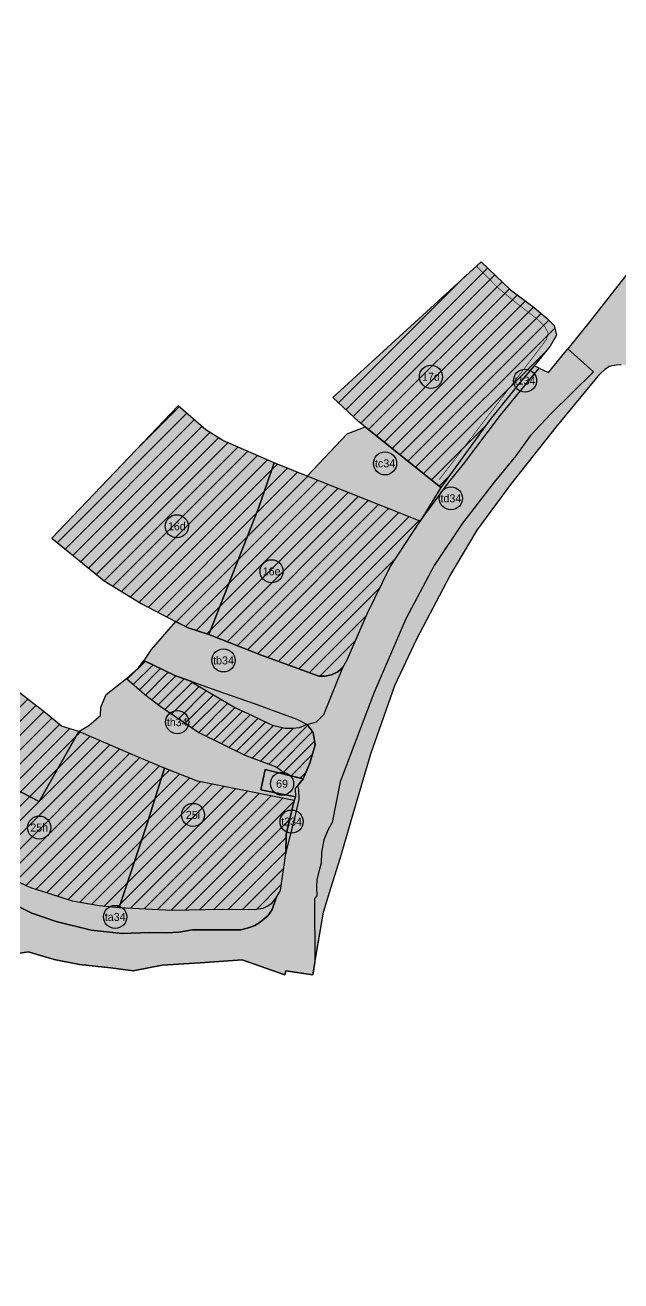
# Model space of a CAD drawing. Extents: x 219488 to 220345, y 626898 to 627466.
# Drawn here: x 219767.3 to 219953.4, y 626897.7 to 627290 of the extents above; entities that cross this region are included whole.
import ezdxf
from ezdxf.enums import TextEntityAlignment as Align

# ---------------------------------------------------------------- set-up
doc = ezdxf.new("R2010")
doc.units = 0
doc.header["$MEASUREMENT"] = 0
doc.layers.get('0').update_dxf_attribs({"linetype": 'CONTINUOUS'})
for name, color, linetype in [('1802', 7, 'CONTINUOUS'), ('1803', 7, 'CONTINUOUS'), ('1803A', 7, 'CONTINUOUS'), ('18COMPILE', 5, 'CONTINUOUS'), ('18NOTE_24', 6, 'CONTINUOUS'), ('18NOTE_33', 7, 'CONTINUOUS'), ('YEUD33', 7, 'CONTINUOUS'), ('YEUD7121', 7, 'CONTINUOUS'), ('YEUD7350', 7, 'CONTINUOUS'), ('YEUD7613', 7, 'CONTINUOUS'), ('YEUD7616', 7, 'CONTINUOUS'), ('YEUD7730', 7, 'CONTINUOUS')]:
    doc.layers.add(name, color=color, linetype=linetype)
doc.styles.add('HEBTEXT', font='HEBTXT.shx')

# ---------------------------------------------------------------- blocks, each defined once
blk = doc.blocks.new('1803')
blk.add_circle((0, 0), 3.61)

msp = doc.modelspace()

# ---------------------------------------------------------------- hatches: boundary and pattern name
at = {"layer": 'YEUD33'}
h = msp.add_hatch(dxfattribs=at)
h.set_pattern_fill('LINE', color=1, scale=20, angle=45, style=0)
h.paths.add_polyline_path([(219818.71, 627085.18), (219814.08, 627086.84), (219804.34, 627091.56), (219802.75, 627089.22), (219799, 627085.84), (219804.56, 627080.99), (219809.46, 627077.2), (219821.59, 627069.01), (219835.93, 627061.99), (219845.72, 627058.26), (219847.14, 627057.22), (219848.57, 627055.91), (219854.19, 627054.56), (219856.24, 627059.46), (219857.88, 627065.18), (219857.26, 627069.06), (219855.42, 627071.52), (219852.91, 627070.53), (219850.95, 627070.29), (219848.51, 627070.29), (219844.6, 627071.24), (219840.12, 627073.35), (219832.46, 627076.91), (219820.11, 627084.19)])
at = {"layer": 'YEUD7121'}
for points in [[(219873.47, 627164.54), (219871.52, 627166.1), (219863.42, 627173.7), (219909.77, 627216.1), (219918.9, 627207.35), (219925.92, 627202.08), (219930.33, 627198.38), (219932.58, 627196.12), (219933.27, 627193.15), (219931.35, 627189.68), (219926.27, 627183.59), (219922.48, 627179.05), (219912.52, 627166.83), (219897.17, 627145.55)], [(219814.3, 627103.74), (219818.2, 627101.72), (219824.65, 627099.68), (219840.17, 627139.1), (219845.12, 627153.28), (219829.08, 627160.2), (219823.73, 627163.55), (219815.08, 627171.08), (219775.6, 627129.68), (219792.02, 627116.38), (219803.55, 627109.3)], [(219890.67, 627135), (219855.44, 627149.13), (219845.12, 627153.28), (219840.17, 627139.1), (219824.65, 627099.68), (219840.85, 627093.25), (219859.02, 627086.6), (219861.02, 627086.6), (219863.02, 627087.05), (219865.02, 627087.93), (219866.58, 627089.28), (219867.9, 627091.7), (219874.12, 627106.1), (219881.3, 627120.75)], [(219751.7, 627030.03), (219763.88, 627051.53), (219771.73, 627047.43), (219784.08, 627069.3), (219778.65, 627070.97), (219773.77, 627075.08), (219759.77, 627085.9), (219744.35, 627066.75), (219736.83, 627072.38), (219723.27, 627055.47), (219729.1, 627049.8), (219733.58, 627046.62), (219739.58, 627041.22), (219747.77, 627032.62)], [(219796.69, 627014.36), (219805.64, 627041.19), (219810.88, 627057.84), (219801.63, 627061.7), (219784.08, 627069.3), (219771.73, 627047.43), (219763.88, 627051.53), (219751.7, 627030.03), (219757.58, 627026.58), (219762.34, 627023.69), (219768.96, 627020.59), (219774.96, 627018.73), (219782, 627016.46), (219790.48, 627015.01)], [(219848.74, 627031.21), (219848.83, 627037.13), (219851.35, 627047.79), (219821.15, 627053.78), (219810.88, 627057.84), (219805.64, 627041.19), (219796.69, 627014.36), (219813.28, 627013.55), (219828.9, 627013.87), (219838.82, 627013.71), (219841.63, 627014.11), (219843.17, 627014.83), (219844.46, 627015.8), (219845.75, 627017.33), (219847.05, 627019.67)]]:
    msp.add_hatch(color=131, dxfattribs=at).paths.add_polyline_path(points)
h = msp.add_hatch(dxfattribs=at)
h.set_pattern_fill('LINE', color=250, scale=25, angle=45, style=0)
h.paths.add_polyline_path([(219873.47, 627164.54), (219871.52, 627166.1), (219863.42, 627173.7), (219909.77, 627216.1), (219918.9, 627207.35), (219925.92, 627202.08), (219930.33, 627198.38), (219932.58, 627196.12), (219933.27, 627193.15), (219931.35, 627189.68), (219926.27, 627183.59), (219922.48, 627179.05), (219912.52, 627166.83), (219897.17, 627145.55)])
h = msp.add_hatch(dxfattribs=at)
h.set_pattern_fill('LINE', color=250, scale=25, angle=45, style=0)
h.paths.add_polyline_path([(219814.3, 627103.74), (219818.2, 627101.72), (219824.65, 627099.68), (219840.17, 627139.1), (219845.12, 627153.28), (219829.08, 627160.2), (219823.73, 627163.55), (219815.08, 627171.08), (219775.6, 627129.68), (219792.02, 627116.38), (219803.55, 627109.3)])
h = msp.add_hatch(dxfattribs=at)
h.set_pattern_fill('LINE', color=250, scale=25, angle=45, style=0)
h.paths.add_polyline_path([(219890.67, 627135), (219855.44, 627149.13), (219845.12, 627153.28), (219840.17, 627139.1), (219824.65, 627099.68), (219840.85, 627093.25), (219859.02, 627086.6), (219861.02, 627086.6), (219863.02, 627087.05), (219865.02, 627087.93), (219866.58, 627089.28), (219867.9, 627091.7), (219874.12, 627106.1), (219881.3, 627120.75)])
h = msp.add_hatch(dxfattribs=at)
h.set_pattern_fill('LINE', color=250, scale=25, angle=45, style=0)
h.paths.add_polyline_path([(219751.7, 627030.03), (219763.88, 627051.53), (219771.73, 627047.43), (219784.08, 627069.3), (219778.65, 627070.97), (219773.77, 627075.08), (219759.77, 627085.9), (219744.35, 627066.75), (219736.83, 627072.38), (219723.27, 627055.47), (219729.1, 627049.8), (219733.58, 627046.62), (219739.58, 627041.22), (219747.77, 627032.62)])
h = msp.add_hatch(dxfattribs=at)
h.set_pattern_fill('LINE', color=250, scale=25, angle=45, style=0)
h.paths.add_polyline_path([(219796.69, 627014.36), (219805.64, 627041.19), (219810.88, 627057.84), (219801.63, 627061.7), (219784.08, 627069.3), (219771.73, 627047.43), (219763.88, 627051.53), (219751.7, 627030.03), (219757.58, 627026.58), (219762.34, 627023.69), (219768.96, 627020.59), (219774.96, 627018.73), (219782, 627016.46), (219790.48, 627015.01)])
h = msp.add_hatch(dxfattribs=at)
h.set_pattern_fill('LINE', color=250, scale=25, angle=45, style=0)
h.paths.add_polyline_path([(219848.74, 627031.21), (219848.83, 627037.13), (219851.35, 627047.79), (219821.15, 627053.78), (219810.88, 627057.84), (219805.64, 627041.19), (219796.69, 627014.36), (219813.28, 627013.55), (219828.9, 627013.87), (219838.82, 627013.71), (219841.63, 627014.11), (219843.17, 627014.83), (219844.46, 627015.8), (219845.75, 627017.33), (219847.05, 627019.67)])
at = {"layer": 'YEUD7350'}
msp.add_hatch(color=181, dxfattribs=at).paths.add_polyline_path([(219852.44, 627052.47), (219851.67, 627051.55), (219851.76, 627048.91), (219840.89, 627051.08), (219842.32, 627057.42), (219854.19, 627054.56)])
at = {"layer": 'YEUD7613'}
msp.add_hatch(color=40, dxfattribs=at).paths.add_polyline_path([(219691.92, 627059.39), (219679.99, 627071.06), (219670.35, 627083.92), (219669.09, 627085.83), (219667.05, 627087.69), (219665.84, 627088.15), (219664.75, 627088.28), (219661.8, 627092.42), (219651.27, 627107.25), (219646.96, 627122.82), (219644.32, 627125.65), (219642.43, 627130.17), (219636.39, 627143.2), (219631.86, 627155.07), (219629.22, 627161.29), (219627.33, 627164.68), (219623.93, 627169.77), (219618.38, 627177.17), (219614.45, 627192.66), (219611.4, 627204.98), (219620.51, 627205.09), (219621.74, 627201.13), (219623.19, 627197.03), (219625.44, 627191.23), (219627.21, 627186.14), (219629.07, 627180.6), (219630.84, 627176.95), (219632.69, 627174.7), (219636.63, 627170.28), (219638.33, 627168.5), (219642.43, 627159.24), (219647.74, 627145.24), (219654.35, 627130.69), (219658.99, 627121.29), (219663.64, 627112.22), (219669.62, 627102.92), (219678.03, 627091.09), (219685.44, 627080.79), (219692.08, 627073.48), (219699.16, 627065.75), (219709.89, 627054.79), (219718.18, 627047.62), (219731.28, 627036.26), (219738.05, 627031.16), (219747.25, 627024.5), (219753.14, 627021.24), (219761.42, 627016.55), (219769.4, 627012.56), (219776.96, 627009.93), (219787.94, 627007.29), (219797.62, 627006.23), (219806.16, 627006.52), (219811.53, 627006.42), (219815.36, 627006.62), (219819.58, 627007.38), (219825.14, 627007.38), (219830.26, 627007.37), (219834.67, 627007.37), (219837.35, 627008.14), (219839.08, 627008.71), (219840.73, 627009.8), (219843.22, 627011.9), (219844.47, 627013.72), (219845.75, 627017.33), (219847.05, 627019.67), (219848.74, 627031.21), (219851.44, 627041.82), (219852.93, 627048.14), (219852.75, 627051.24), (219852.44, 627052.47), (219854.19, 627054.56), (219856.24, 627059.46), (219857.88, 627065.18), (219857.26, 627069.06), (219855.42, 627071.52), (219858.34, 627072.4), (219860.57, 627074.63), (219866.58, 627089.28), (219867.9, 627091.7), (219874.12, 627106.1), (219881.3, 627120.75), (219890.67, 627135), (219899.81, 627147.31), (219904.19, 627152.83), (219915.82, 627168.17), (219927.91, 627182.83), (219930.81, 627181.47), (219936.79, 627188.83), (219944.83, 627181.65), (219931.54, 627168.6), (219925.02, 627161.69), (219920.63, 627155.44), (219913.84, 627147.2), (219903.96, 627134.37), (219895.04, 627121.16), (219886.25, 627104.51), (219876.25, 627081.33), (219865.72, 627053.61), (219863.19, 627040.9), (219861.98, 627038.72), (219860.57, 627035.53), (219859.92, 627031.5), (219859.82, 627028.22), (219859.26, 627026.35), (219858.42, 627023.07), (219858.32, 627020.73), (219858.46, 627017.97), (219857.73, 627017.12), (219857.81, 626997.3), (219857.13, 626993.37), (219848.78, 626994.61), (219848.43, 626993.37), (219835.11, 626997.98), (219821.97, 626997.1), (219810.07, 626996.39), (219801.01, 626994.61), (219794.09, 626995.5), (219784.32, 626996.56), (219776.33, 626998.16), (219772.06, 626999.4), (219768.33, 627000.47), (219765.67, 627000.11), (219763.72, 626998.16), (219760.65, 626993.53), (219757.46, 626989.45), (219753.2, 626985.55), (219748.05, 626980.76), (219740.74, 626975.42), (219730.07, 626966.68), (219710.7, 626949.98), (219701.45, 626939.31), (219695.05, 626930.62), (219692.91, 626927.73), (219691.85, 626925.61), (219691.67, 626922.77), (219687.05, 626915.85), (219681, 626907.82), (219676.21, 626897.71), (219667.21, 626902.11), (219669.93, 626908.43), (219673.13, 626914.37), (219678.62, 626923.27), (219685.56, 626933.48), (219688.89, 626939.2), (219689.5, 626941.25), (219689.68, 626942.97), (219689.73, 626944.19), (219689.45, 626945.41), (219688.84, 626946.96), (219688.29, 626947.96), (219685.73, 626950.4), (219679.56, 626954.43), (219672.34, 626959.95), (219665.92, 626964.4), (219655.24, 626972.96), (219644.19, 626982.64), (219630.83, 626995.65), (219638.14, 627003.65), (219658.03, 626984.72), (219675.43, 626969.88), (219687.77, 626960.87), (219694.39, 626956.33), (219697.01, 626955.56), (219699.62, 626955.56), (219702.09, 626955.87), (219704.09, 626956.64), (219706.01, 626957.94), (219710.79, 626962.02), (219719.49, 626969.01), (219729.89, 626977.03), (219741.07, 626984.36), (219752.41, 626990.69), (219756.26, 626992.54), (219757.87, 626993.54), (219759.11, 626994.61), (219759.8, 626996.23), (219760.03, 626998), (219759.42, 627002.71), (219758.5, 627004.94), (219755.03, 627008.16), (219746.2, 627013.69), (219730.95, 627023.96), (219720.6, 627033.38), (219705.34, 627047.04)])
at = {"layer": 'YEUD7616'}
for points in [[(219936.79, 627188.83), (219944.83, 627181.65), (219931.54, 627168.6), (219925.02, 627161.69), (219920.63, 627155.44), (219913.84, 627147.2), (219903.96, 627134.37), (219895.04, 627121.16), (219886.25, 627104.51), (219876.25, 627081.33), (219865.72, 627053.61), (219863.19, 627040.9), (219861.98, 627038.72), (219860.57, 627035.53), (219859.92, 627031.5), (219859.82, 627028.22), (219859.26, 627026.35), (219858.42, 627023.07), (219858.32, 627020.73), (219858.46, 627017.97), (219857.73, 627017.12), (219857.81, 626997.3), (219860.51, 627012.91), (219862.83, 627020.41), (219865.85, 627029.98), (219869.93, 627044.35), (219875.27, 627062.32), (219882.76, 627083.67), (219889.7, 627098.26), (219900.02, 627117.82), (219908.55, 627132.2), (219919.03, 627146.53), (219933.15, 627164.45), (219946.86, 627180.94), (219948.61, 627182.59), (219949.74, 627183.46), (219951.93, 627183.9), (219953.5, 627183.99), (219954.81, 627183.72), (219956.22, 627183.19), (219960.15, 627181.01), (219973.94, 627172.99), (219987.59, 627165.37), (220007.84, 627153.95), (220037.51, 627137.04), (220048.87, 627156.43), (220044.24, 627156.43), (220043.19, 627156.87), (220041.2, 627157.84), (220031.54, 627162.92), (220021, 627169.06), (220004.8, 627178.42), (219985.46, 627188.98), (219971.93, 627196.87), (219969.65, 627198.8), (219968.59, 627200.2), (219968.07, 627201.96), (219967.89, 627203.71), (219968.07, 627205.16), (219970.35, 627208.31), (219974.04, 627212.35), (219987.04, 627227.08), (219998.29, 627239.6), (220011.66, 627253.86), (220017.1, 627254.57), (220021.85, 627255.44), (220025.18, 627257.55), (220027.99, 627260), (220030.28, 627262.81), (220032.04, 627266.32), (220033.01, 627269.59), (220032.87, 627273.86), (220032.32, 627277.72), (220031.07, 627280.62), (220029.69, 627283.1), (220026.79, 627286), (220024.44, 627287.65), (220021.4, 627289.31), (220015.88, 627290), (220011.73, 627290), (220008.14, 627289.17), (220004.69, 627287.24), (220001.93, 627285.45), (219998.94, 627282.55), (219991.06, 627259.97), (219979.51, 627246.21), (219977.73, 627244.09), (219975.37, 627239.34), (219958.84, 627216.72), (219943.29, 627196.84)], [(219639.5, 627171.03), (219644.85, 627156.88), (219648.1, 627148.28), (219652.3, 627140.15), (219655.52, 627134.85), (219661.55, 627124.7), (219666.8, 627116.08), (219672.45, 627108.93), (219683.38, 627094.97), (219694.67, 627082.2), (219701.83, 627075.4), (219723.27, 627055.47), (219729.1, 627049.8), (219733.58, 627046.62), (219739.58, 627041.22), (219747.77, 627032.62), (219751.7, 627030.03), (219757.58, 627026.58), (219762.34, 627023.69), (219768.96, 627020.59), (219774.96, 627018.73), (219782, 627016.46), (219790.48, 627015.01), (219796.69, 627014.36), (219813.28, 627013.55), (219828.9, 627013.87), (219838.82, 627013.71), (219841.63, 627014.11), (219843.17, 627014.83), (219844.46, 627015.8), (219845.75, 627017.33), (219844.47, 627013.72), (219843.22, 627011.9), (219840.73, 627009.8), (219839.08, 627008.71), (219837.35, 627008.14), (219834.67, 627007.37), (219830.26, 627007.37), (219825.14, 627007.38), (219819.58, 627007.38), (219815.36, 627006.62), (219811.53, 627006.42), (219806.16, 627006.52), (219797.62, 627006.23), (219787.94, 627007.29), (219776.96, 627009.93), (219769.4, 627012.56), (219761.42, 627016.55), (219753.14, 627021.24), (219747.25, 627024.5), (219738.05, 627031.16), (219731.28, 627036.26), (219718.18, 627047.62), (219709.89, 627054.79), (219699.16, 627065.75), (219692.08, 627073.48), (219685.44, 627080.79), (219678.03, 627091.09), (219669.62, 627102.92), (219663.64, 627112.22), (219658.99, 627121.29), (219654.35, 627130.69), (219647.74, 627145.24), (219642.43, 627159.24), (219638.33, 627168.5), (219636.63, 627170.28), (219632.69, 627174.7), (219630.84, 627176.95), (219629.07, 627180.6), (219627.21, 627186.14), (219625.44, 627191.23), (219623.19, 627197.03), (219621.74, 627201.13), (219620.51, 627205.09), (219629.94, 627205.88), (219631.17, 627200.4)], [(219890.67, 627135), (219899.81, 627147.31), (219904.19, 627152.83), (219915.82, 627168.17), (219927.91, 627182.83), (219926.27, 627183.59), (219922.48, 627179.05), (219912.52, 627166.83), (219897.17, 627145.55)], [(219814.3, 627103.74), (219806.65, 627094.97), (219804.34, 627091.56), (219814.08, 627086.84), (219827.18, 627082.14), (219838.84, 627078.06), (219852.15, 627073.15), (219855.42, 627071.52), (219858.34, 627072.4), (219860.57, 627074.63), (219866.58, 627089.28), (219865.02, 627087.93), (219863.02, 627087.05), (219861.02, 627086.6), (219859.02, 627086.6), (219840.85, 627093.25), (219824.65, 627099.68), (219818.2, 627101.72)], [(219852.44, 627052.47), (219851.67, 627051.55), (219851.76, 627048.91), (219851.35, 627047.79), (219848.83, 627037.13), (219848.74, 627031.21), (219851.44, 627041.82), (219852.93, 627048.14), (219852.75, 627051.24)]]:
    msp.add_hatch(color=1, dxfattribs=at).paths.add_polyline_path(points)
at = {"layer": 'YEUD7730'}
for points in [[(219873.47, 627164.54), (219897.17, 627145.55), (219890.67, 627135), (219855.44, 627149.13), (219867.89, 627162.34)], [(219855.42, 627071.52), (219857.26, 627069.06), (219857.88, 627065.18), (219856.24, 627059.46), (219854.19, 627054.56), (219842.32, 627057.42), (219840.89, 627051.08), (219851.76, 627048.91), (219851.35, 627047.79), (219821.15, 627053.78), (219810.88, 627057.84), (219801.63, 627061.7), (219784.08, 627069.3), (219787.21, 627071.22), (219790.82, 627074.34), (219791, 627076.97), (219792.62, 627080.84), (219799, 627085.84), (219802.75, 627089.22), (219804.34, 627091.56), (219814.08, 627086.84), (219827.18, 627082.14), (219838.84, 627078.06), (219852.15, 627073.15)]]:
    msp.add_hatch(color=3, dxfattribs=at).paths.add_polyline_path(points)

# ---------------------------------------------------------------- linework, layer by layer
at = {"layer": '1802'}
for points in [[(219958.84, 627216.72), (219943.29, 627196.84), (219936.79, 627188.83), (219944.83, 627181.65), (219931.54, 627168.6), (219925.02, 627161.69), (219920.63, 627155.44), (219913.84, 627147.2), (219903.96, 627134.37), (219895.04, 627121.16), (219886.25, 627104.51), (219876.25, 627081.33), (219865.72, 627053.61), (219863.19, 627040.9), (219861.98, 627038.72), (219860.57, 627035.53), (219859.92, 627031.5), (219859.82, 627028.22), (219859.26, 627026.35), (219858.42, 627023.07), (219858.32, 627020.73), (219858.46, 627017.97), (219857.73, 627017.12), (219857.81, 626997.3), (219860.51, 627012.91), (219862.83, 627020.41), (219865.85, 627029.98), (219869.93, 627044.35), (219875.27, 627062.32), (219882.76, 627083.67), (219889.7, 627098.26), (219900.02, 627117.82), (219908.55, 627132.2), (219919.03, 627146.53), (219933.15, 627164.45), (219946.86, 627180.94), (219948.61, 627182.59), (219949.74, 627183.46), (219951.93, 627183.9), (219953.5, 627183.99)], [(219761.42, 627016.55), (219769.4, 627012.56), (219776.96, 627009.93), (219787.94, 627007.29), (219797.62, 627006.23), (219806.16, 627006.52), (219811.53, 627006.42), (219815.36, 627006.62), (219819.58, 627007.38), (219825.14, 627007.38), (219830.26, 627007.37), (219834.67, 627007.37), (219837.35, 627008.14), (219839.08, 627008.71), (219840.73, 627009.8), (219843.22, 627011.9), (219844.47, 627013.72), (219845.75, 627017.33), (219847.05, 627019.67), (219848.74, 627031.21), (219851.44, 627041.82), (219852.93, 627048.14), (219852.75, 627051.24), (219852.44, 627052.47), (219854.19, 627054.56), (219856.24, 627059.46), (219857.88, 627065.18), (219857.26, 627069.06), (219855.42, 627071.52), (219858.34, 627072.4), (219860.57, 627074.63), (219866.58, 627089.28), (219867.9, 627091.7), (219874.12, 627106.1), (219881.3, 627120.75), (219890.67, 627135), (219899.81, 627147.31), (219904.19, 627152.83), (219915.82, 627168.17), (219927.91, 627182.83), (219930.81, 627181.47), (219936.79, 627188.83), (219944.83, 627181.65), (219931.54, 627168.6), (219925.02, 627161.69), (219920.63, 627155.44), (219913.84, 627147.2), (219903.96, 627134.37), (219895.04, 627121.16), (219886.25, 627104.51), (219876.25, 627081.33), (219865.72, 627053.61), (219863.19, 627040.9), (219861.98, 627038.72), (219860.57, 627035.53), (219859.92, 627031.5), (219859.82, 627028.22), (219859.26, 627026.35), (219858.42, 627023.07), (219858.32, 627020.73), (219858.46, 627017.97), (219857.73, 627017.12), (219857.81, 626997.3), (219857.13, 626993.37), (219848.78, 626994.61), (219848.43, 626993.37), (219835.11, 626997.98), (219821.97, 626997.1), (219810.07, 626996.39), (219801.01, 626994.61), (219794.09, 626995.5), (219784.32, 626996.56), (219776.33, 626998.16), (219772.06, 626999.4), (219768.33, 627000.47), (219765.67, 627000.11)], [(219762.34, 627023.69), (219768.96, 627020.59), (219774.96, 627018.73), (219782, 627016.46), (219790.48, 627015.01), (219796.69, 627014.36), (219813.28, 627013.55), (219828.9, 627013.87), (219838.82, 627013.71), (219841.63, 627014.11), (219843.17, 627014.83), (219844.46, 627015.8), (219845.75, 627017.33), (219844.47, 627013.72), (219843.22, 627011.9), (219840.73, 627009.8), (219839.08, 627008.71), (219837.35, 627008.14), (219834.67, 627007.37), (219830.26, 627007.37), (219825.14, 627007.38), (219819.58, 627007.38), (219815.36, 627006.62), (219811.53, 627006.42), (219806.16, 627006.52), (219797.62, 627006.23), (219787.94, 627007.29), (219776.96, 627009.93), (219769.4, 627012.56), (219761.42, 627016.55)]]:
    msp.add_lwpolyline(points, dxfattribs=at)
for points in [[(219873.47, 627164.54), (219871.52, 627166.1), (219863.42, 627173.7), (219909.77, 627216.1), (219918.9, 627207.35), (219925.92, 627202.08), (219930.33, 627198.38), (219932.58, 627196.12), (219933.27, 627193.15), (219931.35, 627189.68), (219926.27, 627183.59), (219922.48, 627179.05), (219912.52, 627166.83), (219897.17, 627145.55)], [(219890.67, 627135), (219899.81, 627147.31), (219904.19, 627152.83), (219915.82, 627168.17), (219927.91, 627182.83), (219926.27, 627183.59), (219922.48, 627179.05), (219912.52, 627166.83), (219897.17, 627145.55)], [(219814.3, 627103.74), (219818.2, 627101.72), (219824.65, 627099.68), (219840.17, 627139.1), (219845.12, 627153.28), (219829.08, 627160.2), (219823.73, 627163.55), (219815.08, 627171.08), (219775.6, 627129.68), (219792.02, 627116.38), (219803.55, 627109.3)], [(219873.47, 627164.54), (219897.17, 627145.55), (219890.67, 627135), (219855.44, 627149.13), (219867.89, 627162.34)], [(219890.67, 627135), (219855.44, 627149.13), (219845.12, 627153.28), (219840.17, 627139.1), (219824.65, 627099.68), (219840.85, 627093.25), (219859.02, 627086.6), (219861.02, 627086.6), (219863.02, 627087.05), (219865.02, 627087.93), (219866.58, 627089.28), (219867.9, 627091.7), (219874.12, 627106.1), (219881.3, 627120.75)], [(219814.3, 627103.74), (219806.65, 627094.97), (219804.34, 627091.56), (219814.08, 627086.84), (219827.18, 627082.14), (219838.84, 627078.06), (219852.15, 627073.15), (219855.42, 627071.52), (219858.34, 627072.4), (219860.57, 627074.63), (219866.58, 627089.28), (219865.02, 627087.93), (219863.02, 627087.05), (219861.02, 627086.6), (219859.02, 627086.6), (219840.85, 627093.25), (219824.65, 627099.68), (219818.2, 627101.72)], [(219855.42, 627071.52), (219857.26, 627069.06), (219857.88, 627065.18), (219856.24, 627059.46), (219854.19, 627054.56), (219842.32, 627057.42), (219840.89, 627051.08), (219851.76, 627048.91), (219851.35, 627047.79), (219821.15, 627053.78), (219810.88, 627057.84), (219801.63, 627061.7), (219784.08, 627069.3), (219787.21, 627071.22), (219790.82, 627074.34), (219791, 627076.97), (219792.62, 627080.84), (219799, 627085.84), (219802.75, 627089.22), (219804.34, 627091.56), (219814.08, 627086.84), (219827.18, 627082.14), (219838.84, 627078.06), (219852.15, 627073.15)], [(219751.7, 627030.03), (219763.88, 627051.53), (219771.73, 627047.43), (219784.08, 627069.3), (219778.65, 627070.97), (219773.77, 627075.08), (219759.77, 627085.9), (219744.35, 627066.75), (219736.83, 627072.38), (219723.27, 627055.47), (219729.1, 627049.8), (219733.58, 627046.62), (219739.58, 627041.22), (219747.77, 627032.62)], [(219796.69, 627014.36), (219805.64, 627041.19), (219810.88, 627057.84), (219801.63, 627061.7), (219784.08, 627069.3), (219771.73, 627047.43), (219763.88, 627051.53), (219751.7, 627030.03), (219757.58, 627026.58), (219762.34, 627023.69), (219768.96, 627020.59), (219774.96, 627018.73), (219782, 627016.46), (219790.48, 627015.01)], [(219848.74, 627031.21), (219848.83, 627037.13), (219851.35, 627047.79), (219821.15, 627053.78), (219810.88, 627057.84), (219805.64, 627041.19), (219796.69, 627014.36), (219813.28, 627013.55), (219828.9, 627013.87), (219838.82, 627013.71), (219841.63, 627014.11), (219843.17, 627014.83), (219844.46, 627015.8), (219845.75, 627017.33), (219847.05, 627019.67)], [(219852.44, 627052.47), (219851.67, 627051.55), (219851.76, 627048.91), (219840.89, 627051.08), (219842.32, 627057.42), (219854.19, 627054.56)], [(219852.44, 627052.47), (219851.67, 627051.55), (219851.76, 627048.91), (219851.35, 627047.79), (219848.83, 627037.13), (219848.74, 627031.21), (219851.44, 627041.82), (219852.93, 627048.14), (219852.75, 627051.24)]]:
    msp.add_lwpolyline(points, close=True, dxfattribs=at)
at = {"layer": '18COMPILE'}
msp.add_lwpolyline([(219765.67, 627000.11), (219768.33, 627000.47), (219772.06, 626999.4), (219776.33, 626998.16), (219784.32, 626996.56), (219794.09, 626995.5), (219801.01, 626994.61), (219810.07, 626996.39), (219821.97, 626997.1), (219835.11, 626997.98), (219848.43, 626993.37), (219848.78, 626994.61), (219857.13, 626993.37), (219860.51, 627012.91), (219862.83, 627020.41), (219865.85, 627029.98), (219869.93, 627044.35), (219875.27, 627062.32), (219882.76, 627083.67), (219889.7, 627098.26), (219900.02, 627117.82), (219908.55, 627132.2), (219919.03, 627146.53), (219933.15, 627164.45), (219946.86, 627180.94), (219948.61, 627182.59), (219949.74, 627183.46), (219951.93, 627183.9), (219953.5, 627183.99)], dxfattribs=at)
at = {"layer": '18NOTE_24', "const_width": 0.2}
msp.add_lwpolyline([(219896.59, 627147.92), (219930.2, 627191.83), (219930.2, 627191.83), (219930.68, 627193.85), (219929.48, 627196.08), (219927.29, 627198.13), (219920.31, 627203.54), (219914.98, 627207.96), (219914.98, 627207.96), (219908.28, 627214.73)], dxfattribs=at)
at = {"layer": '18NOTE_33'}
msp.add_lwpolyline([(219818.71, 627085.18), (219814.08, 627086.84), (219804.34, 627091.56), (219802.75, 627089.22), (219799, 627085.84), (219804.56, 627080.99), (219809.46, 627077.2), (219821.59, 627069.01), (219835.93, 627061.99), (219845.72, 627058.26), (219847.14, 627057.22), (219848.57, 627055.91), (219854.19, 627054.56), (219856.24, 627059.46), (219857.88, 627065.18), (219857.26, 627069.06), (219855.42, 627071.52), (219852.91, 627070.53), (219850.95, 627070.29), (219848.51, 627070.29), (219844.6, 627071.24), (219840.12, 627073.35), (219832.46, 627076.91), (219820.11, 627084.19)], close=True, dxfattribs=at)
at = {"layer": 'YEUD7350', "color": 194}
msp.add_lwpolyline([(219852.44, 627052.47), (219851.67, 627051.55), (219851.76, 627048.91), (219840.89, 627051.08), (219842.32, 627057.42), (219854.19, 627054.56)], close=True, dxfattribs=at)

# ---------------------------------------------------------------- block references
at = {"layer": '1803'}
ref = msp.add_blockref('1803', (219894.07, 627180.14), dxfattribs=at)
ref.add_attrib('MIGRASH', '17d', dxfattribs={"layer": '0', "height": 2.5, "style": 'HEBTEXT'}).set_placement((219894.07, 627180.14), align=Align.MIDDLE_CENTER)
ref = msp.add_blockref('1803', (219814.69, 627133.45), dxfattribs=at)
ref.add_attrib('MIGRASH', '16d', dxfattribs={"layer": '0', "height": 2.5, "style": 'HEBTEXT'}).set_placement((219814.69, 627133.45), align=Align.MIDDLE_CENTER)
ref = msp.add_blockref('1803', (219844.3, 627119.38), dxfattribs=at)
ref.add_attrib('MIGRASH', '16e', dxfattribs={"layer": '0', "height": 2.5, "style": 'HEBTEXT'}).set_placement((219844.3, 627119.38), align=Align.MIDDLE_CENTER)
ref = msp.add_blockref('1803', (219847.55, 627053.02), dxfattribs=at)
ref.add_attrib('MIGRASH', '69', dxfattribs={"layer": '0', "height": 2.5, "style": 'HEBTEXT'}).set_placement((219847.55, 627053.02), align=Align.MIDDLE_CENTER)
ref = msp.add_blockref('1803', (219819.74, 627043.28), dxfattribs=at)
ref.add_attrib('MIGRASH', '25i', dxfattribs={"layer": '0', "height": 2.5, "style": 'HEBTEXT'}).set_placement((219819.74, 627043.28), align=Align.MIDDLE_CENTER)
ref = msp.add_blockref('1803', (219771.7, 627039.32), dxfattribs=at)
ref.add_attrib('MIGRASH', '25h', dxfattribs={"layer": '0', "height": 2.5, "style": 'HEBTEXT'}).set_placement((219771.7, 627039.32), align=Align.MIDDLE_CENTER)
at = {"layer": '1803A'}
ref = msp.add_blockref('1803', (219923.47, 627178.93), dxfattribs=at)
ref.add_attrib('MIGRASH', 't134', dxfattribs={"layer": '0', "height": 2.5, "style": 'HEBTEXT'}).set_placement((219923.47, 627178.93), align=Align.MIDDLE_CENTER)
ref = msp.add_blockref('1803', (219879.74, 627153.09), dxfattribs=at)
ref.add_attrib('MIGRASH', 'tc34', dxfattribs={"layer": '0', "height": 2.5, "style": 'HEBTEXT'}).set_placement((219879.74, 627153.09), align=Align.MIDDLE_CENTER)
ref = msp.add_blockref('1803', (219900.29, 627142.17), dxfattribs=at)
ref.add_attrib('MIGRASH', 'td34', dxfattribs={"layer": '0', "height": 2.5, "style": 'HEBTEXT'}).set_placement((219900.29, 627142.17), align=Align.MIDDLE_CENTER)
ref = msp.add_blockref('1803', (219829.27, 627091.53), dxfattribs=at)
ref.add_attrib('MIGRASH', 'tb34', dxfattribs={"layer": '0', "height": 2.5, "style": 'HEBTEXT'}).set_placement((219829.27, 627091.53), align=Align.MIDDLE_CENTER)
ref = msp.add_blockref('1803', (219814.81, 627072.26), dxfattribs=at)
ref.add_attrib('MIGRASH', 'th34', dxfattribs={"layer": '0', "height": 2.5, "style": 'HEBTEXT'}).set_placement((219814.81, 627072.26), align=Align.MIDDLE_CENTER)
ref = msp.add_blockref('1803', (219850.54, 627041.2), dxfattribs=at)
ref.add_attrib('MIGRASH', 't234', dxfattribs={"layer": '0', "height": 2.5, "style": 'HEBTEXT'}).set_placement((219850.54, 627041.2), align=Align.MIDDLE_CENTER)
ref = msp.add_blockref('1803', (219795.43, 627011.41), dxfattribs=at)
ref.add_attrib('MIGRASH', 'ta34', dxfattribs={"layer": '0', "height": 2.5, "style": 'HEBTEXT'}).set_placement((219795.43, 627011.41), align=Align.MIDDLE_CENTER)

doc.saveas('drawing.dxf')
